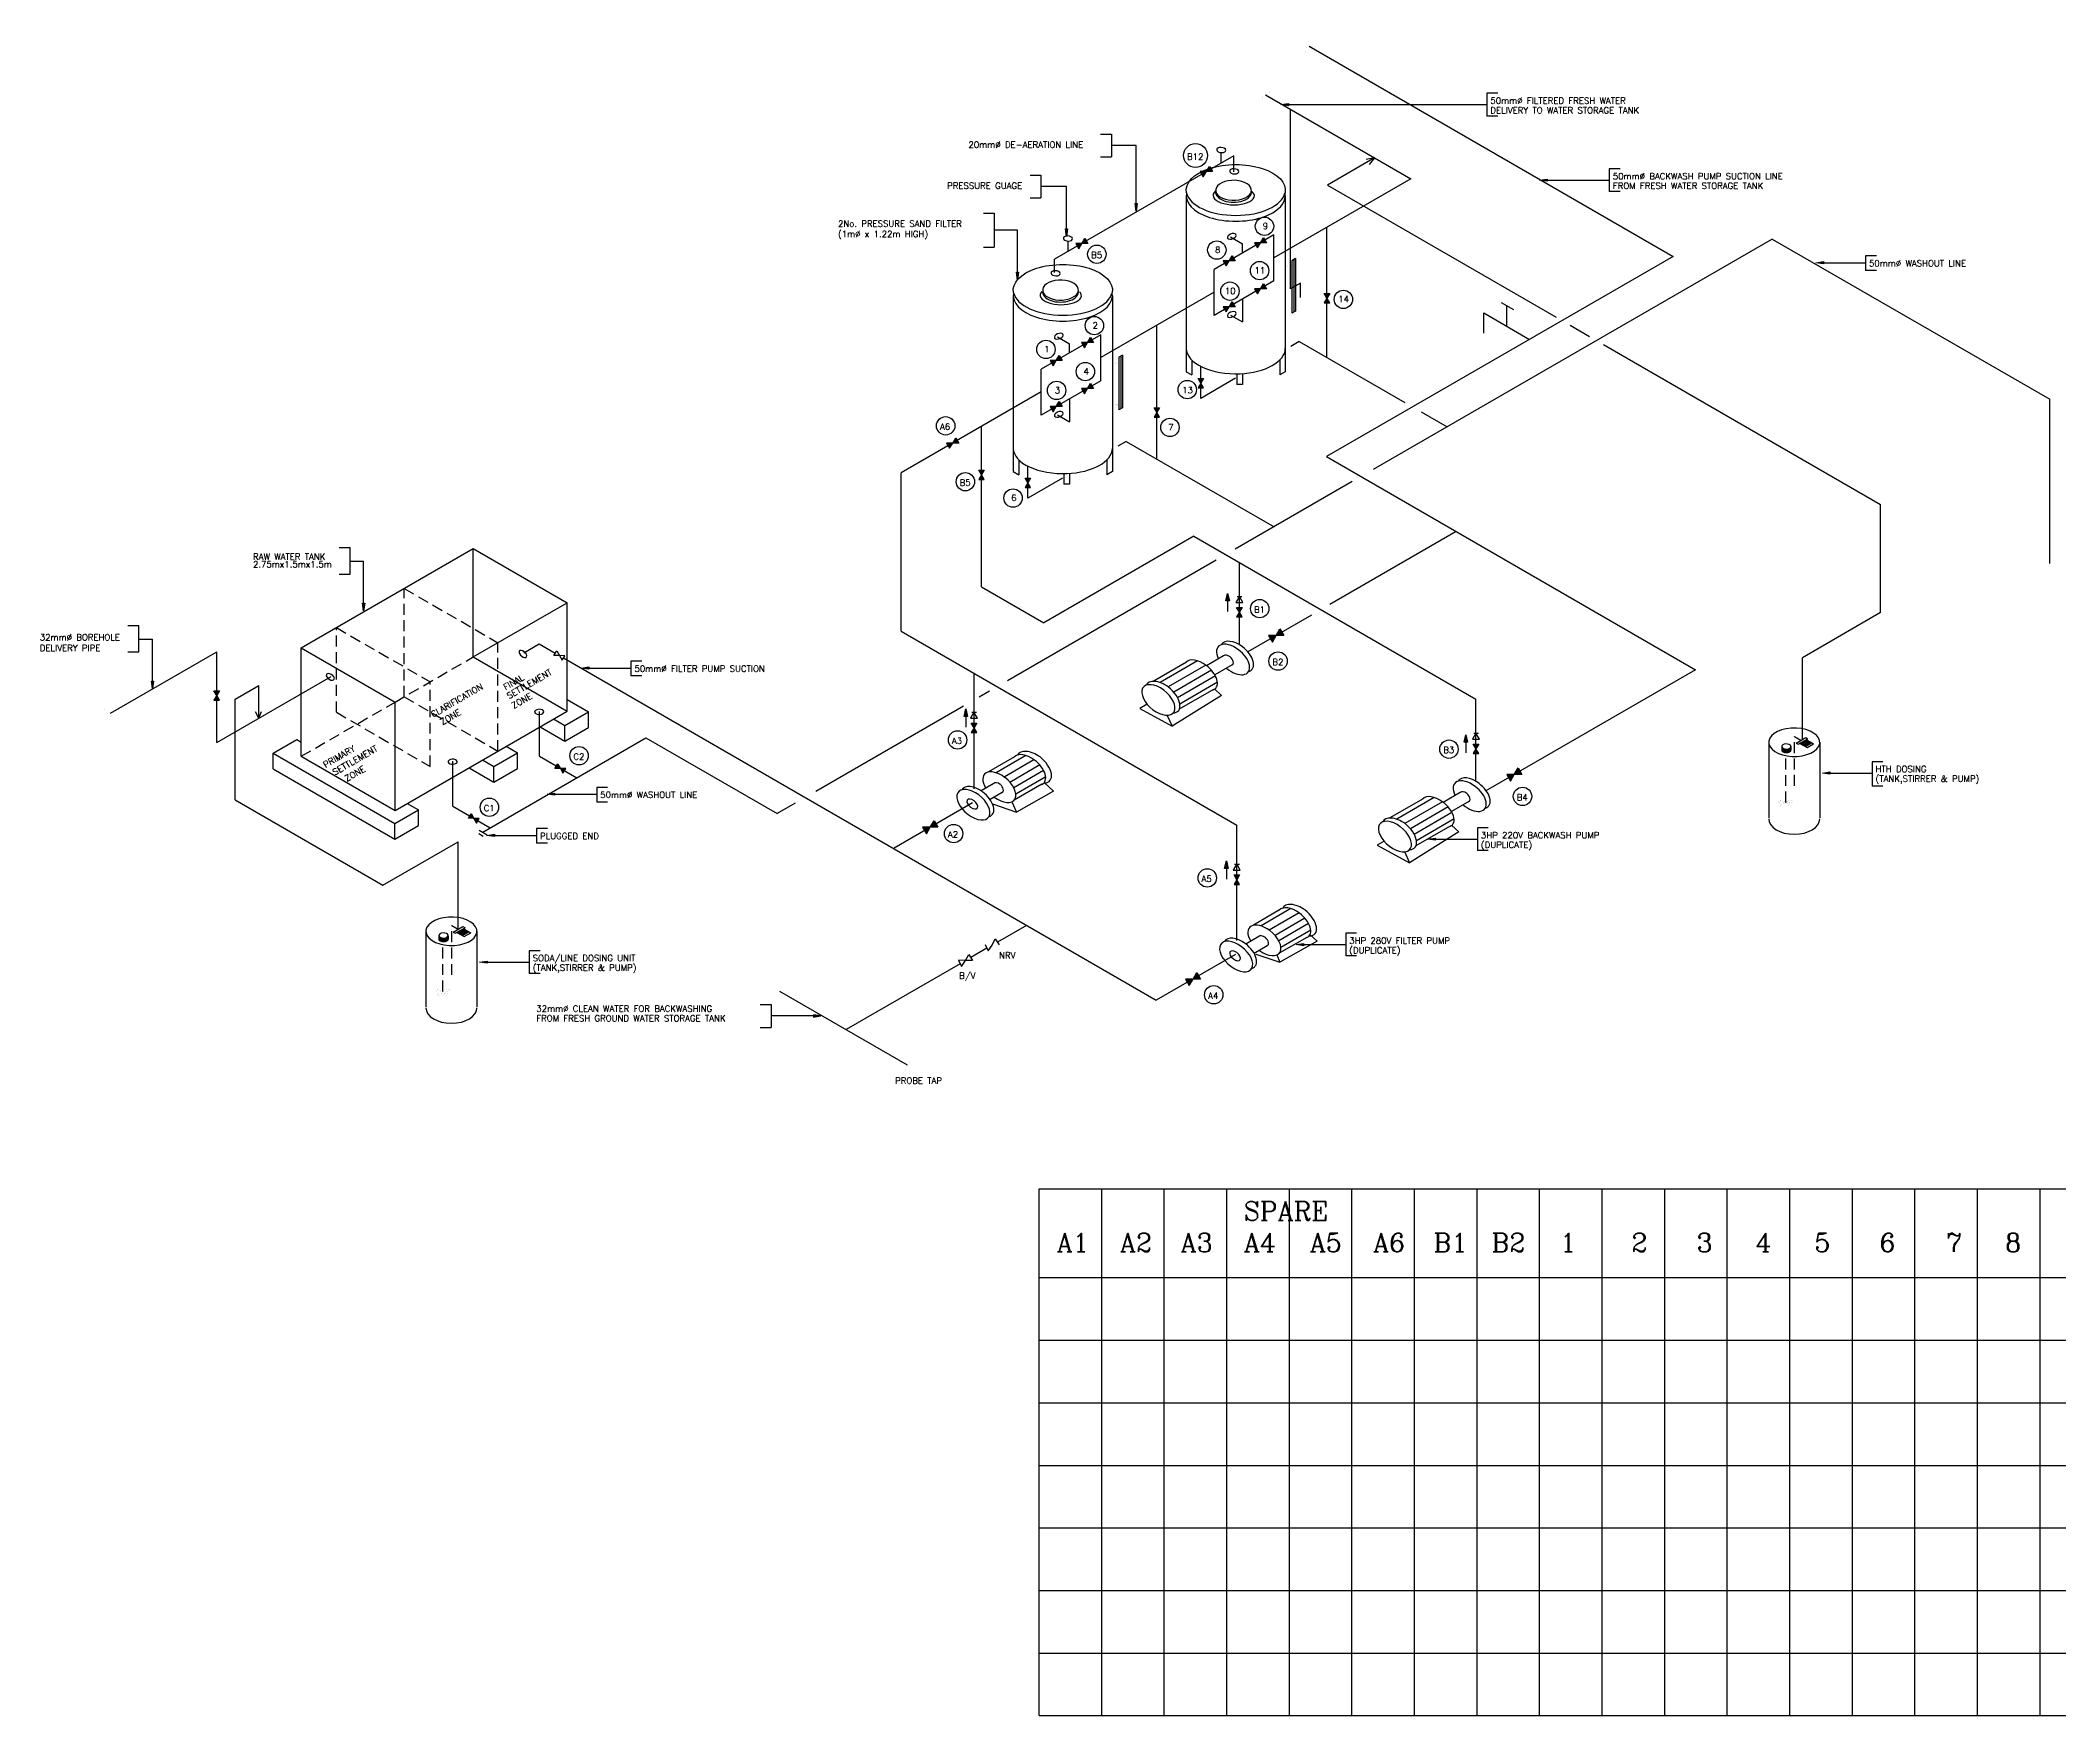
# Model space of a CAD drawing. Extents: x 3065113 to 6433189, y 628544 to 1322066.
# Drawn here: x 3223356 to 3255636, y 644508 to 671283 of the extents above; entities that cross this region are included whole.
import ezdxf

# ---------------------------------------------------------------- set-up
doc = ezdxf.new("R2010")
doc.units = 0
doc.header["$LTSCALE"] = 700
doc.header["$MEASUREMENT"] = 0
doc.linetypes.add('HIDDEN', pattern=[0.375, 0.25, -0.125])
for name, color, linetype in [('LINE', 7, 'CONTINUOUS'), ('PIPE', 4, 'CONTINUOUS'), ('PUMP', 7, 'CONTINUOUS'), ('TANK', 6, 'CONTINUOUS'), ('WALLS', 7, 'CONTINUOUS'), ('WAT-TXT', 8, 'CONTINUOUS')]:
    doc.layers.add(name, color=color, linetype=linetype)
doc.styles.add('ROMANC', font='ROMANC', dxfattribs={"height": 0.2})

msp = doc.modelspace()

# ---------------------------------------------------------------- linework, layer by layer
at = {"layer": 'LINE', "color": 8}
for p, q in [((3231739, 660335), (3232116, 660552)), ((3231776, 660748), (3232116, 660552)), ((3232116, 660302), (3232116, 660552)), ((3231344, 660313), (3231739, 660085)), ((3231560, 660438), (3231739, 660335)), ((3231739, 660085), (3231739, 660335)), ((3231739, 660085), (3232116, 660302)), ((3227077, 659892), (3227453, 660109)), ((3227077, 659892), (3229024, 658767)), ((3227077, 659642), (3227077, 659892)), ((3227453, 660109), (3227526, 660067)), ((3230606, 659680), (3230982, 659897)), ((3230803, 660001), (3230982, 659897)), ((3230982, 659647), (3230982, 659897)), ((3227077, 659642), (3229024, 658517)), ((3230210, 659659), (3230606, 659430)), ((3230426, 659784), (3230606, 659680)), ((3230606, 659430), (3230606, 659680)), ((3230606, 659430), (3230982, 659647)), ((3229024, 658767), (3229401, 658984)), ((3229221, 659088), (3229401, 658984)), ((3229401, 658734), (3229401, 658984)), ((3229024, 658517), (3229024, 658767)), ((3229024, 658517), (3229401, 658734))]:
    msp.add_line(p, q, dxfattribs=at)
at = {"layer": 'PIPE'}
for p, q in [((3243639, 671189), (3249457, 667830)), ((3242942, 670413), (3245265, 669071)), ((3243343, 667314), (3243343, 670181)), ((3242434, 669439), (3239569, 667785)), ((3242235, 669324), (3242235, 669490)), ((3242434, 669184), (3242434, 669439)), ((3244685, 669406), (3243931, 668971)), ((3244685, 669406), (3244550, 669379)), ((3244685, 669406), (3244599, 669299)), ((3245265, 669071), (3243075, 667807)), ((3243931, 668971), (3247589, 666859)), ((3243924, 666215), (3243924, 668296)), ((3239784, 667909), (3239784, 668075)), ((3243075, 668174), (3242119, 667622)), ((3242383, 668141), (3242571, 668033)), ((3242571, 667883), (3242571, 668033)), ((3243075, 667439), (3243075, 668174)), ((3251042, 668108), (3244661, 664424)), ((3251042, 668108), (3255478, 665548)), ((3239569, 667571), (3239569, 667785)), ((3242119, 666887), (3242119, 667622)), ((3249457, 667830), (3243914, 664630)), ((3242119, 667261), (3240310, 666217)), ((3243075, 667439), (3242119, 666887)), ((3243501, 667405), (3243343, 667314)), ((3243501, 667174), (3243501, 667405)), ((3242571, 667147), (3242571, 666784)), ((3246431, 666928), (3247163, 666505)), ((3246431, 666604), (3246431, 666928)), ((3246711, 667092), (3246904, 666980)), ((3246798, 666716), (3246798, 667040)), ((3241205, 664592), (3241205, 666733)), ((3242383, 666892), (3242571, 666784)), ((3247811, 666731), (3248123, 666551)), ((3240310, 666578), (3239354, 666026)), ((3239618, 666545), (3239806, 666436)), ((3239806, 666287), (3239806, 666436)), ((3240310, 665843), (3240310, 666578)), ((3243481, 666471), (3243346, 666393)), ((3243481, 666471), (3245171, 665494)), ((3248344, 666423), (3252775, 663865)), ((3239354, 665291), (3239354, 666026)), ((3241908, 665562), (3241908, 666073)), ((3239354, 665665), (3237119, 664374)), ((3240310, 665843), (3239354, 665291)), ((3242461, 665882), (3241908, 665562)), ((3239806, 665551), (3239806, 665187)), ((3245431, 665344), (3245843, 665107)), ((3255478, 662922), (3255478, 665548)), ((3238400, 662549), (3238400, 665113)), ((3239618, 665296), (3239806, 665187)), ((3240716, 664874), (3240581, 664796)), ((3240716, 664874), (3243078, 663510)), ((3237119, 661839), (3237119, 664374)), ((3239143, 663966), (3239143, 664477)), ((3243914, 664630), (3249816, 661222)), ((3239696, 664285), (3239143, 663966)), ((3244329, 664233), (3242456, 663151)), ((3252775, 662138), (3252775, 663865)), ((3245987, 663433), (3243971, 662269)), ((3241794, 663357), (3239397, 661973)), ((3241794, 663357), (3246306, 660752)), ((3242154, 662977), (3238814, 661048)), ((3242524, 661624), (3242524, 662936)), ((3238400, 662549), (3239397, 661973)), ((3242487, 662394), (3242564, 662394)), ((3243674, 662097), (3242658, 661511)), ((3252775, 662138), (3251525, 661416)), ((3237119, 661839), (3242483, 658742)), ((3224476, 660529), (3226174, 661509)), ((3226174, 660062), (3226174, 661509)), ((3231086, 661495), (3231332, 661637)), ((3231332, 661637), (3231588, 661489)), ((3226174, 660062), (3228002, 661117)), ((3231718, 661414), (3241195, 655942)), ((3238282, 659323), (3238282, 661168)), ((3249816, 661222), (3246466, 659288)), ((3251525, 660105), (3251525, 661416)), ((3226469, 660755), (3226850, 660975)), ((3226850, 660452), (3226850, 660975)), ((3238527, 660883), (3238362, 660787)), ((3226469, 659143), (3226469, 660755)), ((3226850, 660452), (3226797, 660551)), ((3226850, 660452), (3226893, 660556)), ((3231334, 659841), (3231334, 660559)), ((3238112, 660643), (3235750, 659279)), ((3238245, 660544), (3238322, 660544)), ((3246306, 659440), (3246306, 660752)), ((3230427, 658628), (3233037, 660135)), ((3233037, 660135), (3235134, 658924)), ((3246270, 660210), (3246347, 660210)), ((3251400, 660155), (3251501, 660097)), ((3231334, 659841), (3231930, 659496)), ((3229952, 659043), (3229952, 659761)), ((3226469, 659143), (3228830, 657780)), ((3229952, 659043), (3230548, 658698)), ((3235424, 659092), (3235134, 658924)), ((3238259, 659098), (3237006, 658374)), ((3230364, 658605), (3230433, 658565)), ((3230371, 658660), (3230497, 658587)), ((3242483, 656897), (3242483, 658742)), ((3228830, 657780), (3230035, 658476)), ((3230035, 657076), (3230035, 658476)), ((3242446, 658119), (3242523, 658119)), ((3229933, 657134), (3230034, 657076)), ((3238569, 656824), (3238622, 656924)), ((3238622, 656924), (3238682, 656828)), ((3239122, 657139), (3238656, 656870)), ((3238486, 656772), (3238228, 656623)), ((3238457, 656833), (3238505, 656731)), ((3238505, 656731), (3238569, 656824)), ((3242460, 656673), (3241195, 655942)), ((3238059, 656526), (3236236, 655473)), ((3235169, 656089), (3237212, 654909))]:
    msp.add_line(p, q, dxfattribs=at)
at = {"layer": 'PIPE', "color": 5}
for p, q in [((3241674, 668799), (3241674, 666362)), ((3243258, 668799), (3243258, 668546)), ((3243258, 668546), (3243258, 668094)), ((3243258, 668094), (3243258, 666362)), ((3243420, 667795), (3243363, 667762)), ((3243363, 667762), (3243363, 666923)), ((3243392, 667779), (3243392, 666940)), ((3243420, 667795), (3243420, 666956)), ((3238909, 667203), (3238909, 664766)), ((3240493, 667203), (3240493, 666950)), ((3240493, 666950), (3240493, 666498)), ((3243420, 666956), (3243363, 666923)), ((3240493, 666498), (3240493, 664766)), ((3240655, 666252), (3240598, 666219)), ((3240598, 666219), (3240598, 665380)), ((3240627, 666236), (3240627, 665397)), ((3240655, 666252), (3240655, 665413)), ((3240655, 665413), (3240598, 665380)), ((3251423, 660052), (3251578, 660141)), ((3251578, 660141), (3251611, 660122)), ((3250986, 660065), (3250986, 658856)), ((3251195, 659998), (3251195, 659941)), ((3251207, 659975), (3251207, 659918)), ((3251223, 659965), (3251223, 659908)), ((3251240, 659960), (3251240, 659903)), ((3251258, 659957), (3251258, 659900)), ((3251280, 659957), (3251280, 659901)), ((3251299, 659961), (3251299, 659904)), ((3251317, 659967), (3251317, 659910)), ((3251333, 659978), (3251333, 659921)), ((3251341, 659998), (3251341, 659941)), ((3251423, 660052), (3251456, 660033)), ((3251456, 660033), (3251611, 660122)), ((3251482, 660048), (3251600, 659980)), ((3251498, 660057), (3251583, 660008)), ((3251512, 660065), (3251597, 660016)), ((3251525, 660073), (3251610, 660024)), ((3251541, 660082), (3251626, 660033)), ((3251557, 660091), (3251642, 660042)), ((3251567, 659999), (3251669, 660058)), ((3251573, 660100), (3251658, 660051)), ((3251584, 660107), (3251702, 660039)), ((3251600, 659980), (3251702, 660039)), ((3251802, 660065), (3251802, 658856)), ((3229519, 657044), (3229519, 655835)), ((3229728, 656977), (3229728, 656920)), ((3229740, 656954), (3229740, 656897)), ((3229756, 656944), (3229756, 656887)), ((3229773, 656939), (3229773, 656882)), ((3229791, 656936), (3229791, 656879)), ((3229813, 656936), (3229813, 656880)), ((3229832, 656940), (3229832, 656883)), ((3229850, 656946), (3229850, 656889)), ((3229866, 656957), (3229866, 656900)), ((3229874, 656977), (3229874, 656920)), ((3229956, 657031), (3230111, 657120)), ((3229956, 657031), (3229989, 657012)), ((3229989, 657012), (3230144, 657101)), ((3230015, 657027), (3230133, 656959)), ((3230031, 657036), (3230116, 656987)), ((3230045, 657044), (3230130, 656995)), ((3230058, 657052), (3230143, 657003)), ((3230074, 657061), (3230159, 657012)), ((3230090, 657070), (3230175, 657021)), ((3230100, 656978), (3230202, 657037)), ((3230106, 657079), (3230191, 657030)), ((3230111, 657120), (3230144, 657101)), ((3230117, 657086), (3230235, 657018)), ((3230133, 656959), (3230235, 657018)), ((3230335, 657044), (3230335, 655835))]:
    msp.add_line(p, q, dxfattribs=at)
at = {"layer": 'PIPE', "linetype": 'HIDDEN'}
for p, q in [((3251400, 659367), (3251400, 660155)), ((3251258, 659104), (3251258, 659892)), ((3229933, 656346), (3229933, 657134)), ((3229791, 656083), (3229791, 656871))]:
    msp.add_line(p, q, dxfattribs=at)
at = {"layer": 'PIPE'}
for points in [[(3241996, 669186), (3241899, 669186), (3241947, 669102)], [(3241996, 669186), (3242044, 669270), (3242093, 669186)], [(3240006, 668037), (3239908, 668037), (3239957, 667953)], [(3240006, 668037), (3240054, 668121), (3240103, 668037)], [(3242861, 668050), (3242764, 668050), (3242812, 667966)], [(3242861, 668050), (3242910, 668134), (3242958, 668050)], [(3242361, 667762), (3242264, 667762), (3242313, 667678)], [(3242361, 667762), (3242410, 667846), (3242458, 667762)], [(3242861, 667315), (3242764, 667315), (3242812, 667231)], [(3242861, 667315), (3242910, 667399), (3242958, 667315)], [(3243924, 667161), (3243880, 667236), (3243967, 667236)], [(3242361, 667027), (3242264, 667027), (3242313, 666943)], [(3242361, 667027), (3242410, 667111), (3242458, 667027)], [(3243924, 667161), (3243880, 667086), (3243967, 667086)], [(3240096, 666454), (3239999, 666454), (3240047, 666370)], [(3240096, 666454), (3240144, 666538), (3240193, 666454)], [(3239596, 666165), (3239499, 666165), (3239548, 666081)], [(3239596, 666165), (3239645, 666249), (3239693, 666165)], [(3240096, 665719), (3239999, 665719), (3240047, 665635)], [(3240096, 665719), (3240144, 665803), (3240193, 665719)], [(3241908, 665806), (3241864, 665881), (3241951, 665881)], [(3241908, 665806), (3241864, 665731), (3241951, 665731)], [(3239596, 665430), (3239499, 665430), (3239548, 665346)], [(3239596, 665430), (3239645, 665514), (3239693, 665430)], [(3241205, 665334), (3241161, 665409), (3241248, 665409)], [(3241205, 665334), (3241161, 665259), (3241248, 665259)], [(3237940, 664848), (3237843, 664848), (3237892, 664764)], [(3237940, 664848), (3237989, 664932), (3238037, 664848)], [(3238400, 664341), (3238356, 664416), (3238443, 664416)], [(3238400, 664341), (3238356, 664266), (3238443, 664266)], [(3239143, 664210), (3239099, 664285), (3239186, 664285)], [(3239143, 664210), (3239099, 664135), (3239186, 664135)], [(3242523, 662395), (3242467, 662298), (3242579, 662298)], [(3242524, 662145), (3242480, 662220), (3242567, 662220)], [(3242524, 662145), (3242480, 662070), (3242567, 662070)], [(3243111, 661772), (3242990, 661772), (3243051, 661667)], [(3243111, 661772), (3243172, 661877), (3243233, 661772)], [(3231653, 661450), (3231566, 661452), (3231611, 661526)], [(3231653, 661450), (3231695, 661375), (3231739, 661449)], [(3226174, 660814), (3226131, 660889), (3226217, 660889)], [(3226174, 660814), (3226131, 660739), (3226217, 660739)], [(3238281, 660545), (3238225, 660448), (3238337, 660448)], [(3238282, 660295), (3238238, 660370), (3238325, 660370)], [(3238282, 660295), (3238238, 660220), (3238325, 660220)], [(3246306, 660211), (3246249, 660114), (3246362, 660114)], [(3246306, 659961), (3246263, 660036), (3246350, 660036)], [(3246306, 659961), (3246263, 659886), (3246350, 659886)], [(3231668, 659646), (3231581, 659648), (3231626, 659722)], [(3231668, 659646), (3231710, 659571), (3231755, 659645)], [(3246919, 659549), (3246798, 659549), (3246859, 659444)], [(3246919, 659549), (3246980, 659654), (3247041, 659549)], [(3230286, 658848), (3230199, 658850), (3230244, 658924)], [(3230286, 658848), (3230328, 658773), (3230372, 658847)], [(3237581, 658707), (3237460, 658707), (3237521, 658602)], [(3237581, 658707), (3237642, 658812), (3237703, 658707)], [(3242482, 658120), (3242426, 658022), (3242538, 658022)], [(3242483, 657869), (3242439, 657945), (3242526, 657945)], [(3242483, 657869), (3242439, 657794), (3242526, 657794)], [(3238144, 656575), (3238031, 656584), (3238079, 656482)], [(3238144, 656575), (3238197, 656674), (3238256, 656579)], [(3241783, 656281), (3241661, 656281), (3241722, 656176)], [(3241783, 656281), (3241843, 656386), (3241904, 656281)]]:
    msp.add_lwpolyline(points, close=True, dxfattribs=at)
at = {"layer": 'PIPE', "color": 5, "const_width": 1}
for points in [[(3243258, 667689), (3243267, 667685), (3243275, 667681), (3243282, 667677), (3243290, 667674), (3243297, 667671), (3243303, 667668), (3243310, 667667), (3243316, 667666), (3243322, 667665), (3243327, 667666), (3243333, 667668), (3243339, 667670), (3243345, 667674), (3243351, 667680), (3243357, 667686), (3243363, 667695)], [(3243258, 666983), (3243267, 666987), (3243275, 666991), (3243282, 666995), (3243290, 666998), (3243297, 667001), (3243303, 667004), (3243310, 667005), (3243316, 667006), (3243322, 667007), (3243327, 667006), (3243333, 667004), (3243339, 667002), (3243345, 666998), (3243351, 666992), (3243357, 666986), (3243363, 666977)], [(3240493, 666146), (3240502, 666142), (3240510, 666138), (3240517, 666134), (3240524, 666131), (3240531, 666128), (3240538, 666125), (3240544, 666124), (3240550, 666123), (3240556, 666122), (3240562, 666123), (3240568, 666125), (3240574, 666127), (3240579, 666131), (3240585, 666137), (3240592, 666143), (3240598, 666152)], [(3240493, 665440), (3240502, 665444), (3240510, 665448), (3240517, 665452), (3240524, 665455), (3240531, 665458), (3240538, 665461), (3240544, 665462), (3240550, 665463), (3240556, 665464), (3240562, 665463), (3240568, 665461), (3240574, 665459), (3240579, 665455), (3240585, 665449), (3240592, 665443), (3240598, 665434)]]:
    msp.add_lwpolyline(points, dxfattribs=at)
at = {"layer": 'PIPE', "color": 5}
for centre, major_axis, ratio, start_param, end_param in [((3242234, 669531), (-73.2, 5.9), 0.557081, -1.452783, 4.82885), ((3242442, 669190), (73.2, -5.9), 0.557083, 1.688811, 7.970443), ((3242433, 668803), (-330, 4), 0.448193, -0.497283, 3.695702), ((3242430, 668888), (286, 0), 0.557083, 1.688811, 7.971923), ((3242430, 668856), (286, 0), 0.557083, 3.04138, 6.383398), ((3242466, 668799), (792, 0), 0.512621, 3.035123, 6.389655), ((3242466, 668892), (792, 0), 0.512621, 3.256033, 6.168745), ((3242402, 668152), (68.6, 26.2), 0.557083, 1.688811, 7.970443), ((3239783, 668116), (-73.2, 5.9), 0.557081, -1.452783, 4.82885), ((3239586, 667561), (73.2, -5.9), 0.557083, 1.688811, 7.970443), ((3239701, 667203), (792, 0), 0.512621, 3.035123, 6.389655), ((3239701, 667296), (792, 0), 0.512621, 3.256033, 6.168745), ((3239668, 667207), (-330, 4), 0.448193, -0.41742, 3.582908), ((3239664, 667292), (286, 0), 0.557083, 1.688811, 7.971923), ((3239664, 667260), (286, 0), 0.557083, 3.04138, 6.383398), ((3242402, 666903), (68.6, 26.2), 0.557083, 1.688811, 7.970443), ((3239637, 666556), (68.6, 26.2), 0.557083, 1.688811, 7.970443), ((3242466, 666361), (792, 0), 0.512621, 3.147886, 4.798268), ((3242466, 666361), (792, 0), 0.512621, -1.491238, -0.006293), ((3239637, 665307), (68.6, 26.2), 0.557083, 1.688811, 7.970443), ((3239701, 664765), (792, 0), 0.512621, 3.147886, 4.798268), ((3239701, 664765), (792, 0), 0.512621, -1.491238, -0.006293), ((3231070, 661476), (-55.7, 47.9), 0.557087, -1.45278, 4.828852), ((3227991, 661110), (-60.5, 41.6), 0.557085, -1.452781, 4.828851), ((3231330, 660551), (73.5, 1.3), 0.557085, 1.688811, 7.970444), ((3251394, 660065), (408, 0), 0.557083, 1.688811, 7.970443), ((3251268, 659998), (73.5, 0), 0.557083, 1.68881, 7.970443), ((3251268, 659941), (73.5, 0), 0.557083, 3.141593, 6.283185), ((3229947, 659753), (73.5, 1.3), 0.557085, 1.688811, 7.970444), ((3251394, 658842), (408, 0), 0.607683, 3.141593, 6.283185), ((3229927, 657044), (408, 0), 0.557083, 1.688811, 7.970443), ((3229801, 656977), (73.5, 0), 0.557083, 1.68881, 7.970443), ((3229801, 656920), (73.5, 0), 0.557083, 3.141593, 6.283185), ((3229927, 655821), (408, 0), 0.607683, 3.141593, 6.283185)]:
    msp.add_ellipse(centre, major_axis=major_axis, ratio=ratio, start_param=start_param, end_param=end_param, dxfattribs=at)
at = {"layer": 'PIPE', "color": 5, "extrusion": (0, 0, -1)}
for centre in [(3242466, 668892), (3239701, 667296)]:
    msp.add_ellipse(centre, major_axis=(792, 0), ratio=0.512621, start_param=3.035123, end_param=6.389655, dxfattribs=at)
at = {"layer": 'PIPE'}
for points in [[(3241899, 669186), (3241996, 669186), (3241947, 669102)], [(3241996, 669186), (3242044, 669270), (3242093, 669186)], [(3239908, 668037), (3240006, 668037), (3239957, 667953)], [(3240006, 668037), (3240054, 668121), (3240103, 668037)], [(3242764, 668050), (3242861, 668050), (3242812, 667966)], [(3242861, 668050), (3242910, 668134), (3242958, 668050)], [(3242264, 667762), (3242361, 667762), (3242313, 667678)], [(3242361, 667762), (3242410, 667846), (3242458, 667762)], [(3242764, 667315), (3242861, 667315), (3242812, 667231)], [(3242861, 667315), (3242910, 667399), (3242958, 667315)], [(3243880, 667236), (3243924, 667161), (3243967, 667236)], [(3242264, 667027), (3242361, 667027), (3242313, 666943)], [(3242361, 667027), (3242410, 667111), (3242458, 667027)], [(3243924, 667161), (3243880, 667086), (3243967, 667086)], [(3239999, 666454), (3240096, 666454), (3240047, 666370)], [(3240096, 666454), (3240144, 666538), (3240193, 666454)], [(3239499, 666165), (3239596, 666165), (3239548, 666081)], [(3239596, 666165), (3239645, 666249), (3239693, 666165)], [(3239999, 665719), (3240096, 665719), (3240047, 665635)], [(3240096, 665719), (3240144, 665803), (3240193, 665719)], [(3241864, 665881), (3241908, 665806), (3241951, 665881)], [(3241908, 665806), (3241864, 665731), (3241951, 665731)], [(3239499, 665430), (3239596, 665430), (3239548, 665346)], [(3239596, 665430), (3239645, 665514), (3239693, 665430)], [(3241161, 665409), (3241205, 665334), (3241248, 665409)], [(3241205, 665334), (3241161, 665259), (3241248, 665259)], [(3237843, 664848), (3237940, 664848), (3237892, 664764)], [(3237940, 664848), (3237989, 664932), (3238037, 664848)], [(3238356, 664416), (3238400, 664341), (3238443, 664416)], [(3238400, 664341), (3238356, 664266), (3238443, 664266)], [(3239099, 664285), (3239143, 664210), (3239186, 664285)], [(3239143, 664210), (3239099, 664135), (3239186, 664135)], [(3242480, 662220), (3242524, 662145), (3242567, 662220)], [(3242524, 662145), (3242480, 662070), (3242567, 662070)], [(3242990, 661772), (3243111, 661772), (3243051, 661667)], [(3243111, 661772), (3243172, 661877), (3243233, 661772)], [(3226131, 660889), (3226174, 660814), (3226217, 660889)], [(3226174, 660814), (3226131, 660739), (3226217, 660739)], [(3238238, 660370), (3238282, 660295), (3238325, 660370)], [(3238282, 660295), (3238238, 660220), (3238325, 660220)], [(3246263, 660036), (3246306, 659961), (3246350, 660036)], [(3246306, 659961), (3246263, 659886), (3246350, 659886)], [(3231581, 659648), (3231668, 659646), (3231626, 659722)], [(3231668, 659646), (3231710, 659571), (3231755, 659645)], [(3246798, 659549), (3246919, 659549), (3246859, 659444)], [(3246919, 659549), (3246980, 659654), (3247041, 659549)], [(3230199, 658850), (3230286, 658848), (3230244, 658924)], [(3230286, 658848), (3230328, 658773), (3230372, 658847)], [(3237460, 658707), (3237581, 658707), (3237521, 658602)], [(3237581, 658707), (3237642, 658812), (3237703, 658707)], [(3242439, 657945), (3242483, 657869), (3242526, 657945)], [(3242483, 657869), (3242439, 657794), (3242526, 657794)], [(3241661, 656281), (3241783, 656281), (3241722, 656176)], [(3241783, 656281), (3241843, 656386), (3241904, 656281)]]:
    msp.add_solid(points, dxfattribs=at)
at = {"layer": 'PUMP', "color": 3}
for p, q in [((3242272, 661446), (3242000, 661289)), ((3241676, 661346), (3241147, 661039)), ((3241856, 661367), (3241256, 661019)), ((3241986, 661299), (3241386, 660951)), ((3242079, 661215), (3241475, 660865)), ((3242140, 661127), (3241536, 660777)), ((3242409, 661301), (3242132, 661141)), ((3242112, 660906), (3241563, 660592)), ((3242173, 661024), (3241572, 660675)), ((3238930, 659833), (3238514, 659590)), ((3239110, 659854), (3238634, 659576)), ((3239240, 659786), (3238763, 659509)), ((3239333, 659702), (3238856, 659424)), ((3239394, 659614), (3238917, 659337)), ((3239427, 659511), (3238950, 659233)), ((3238596, 659406), (3238394, 659289)), ((3238733, 659260), (3238538, 659148)), ((3239366, 659393), (3238924, 659142)), ((3245639, 659183), (3245039, 658835)), ((3246055, 659262), (3245782, 659105)), ((3245459, 659162), (3244930, 658855)), ((3245769, 659115), (3245169, 658767)), ((3245861, 659031), (3245258, 658681)), ((3245922, 658943), (3245319, 658593)), ((3246191, 659117), (3245915, 658957)), ((3245895, 658722), (3245346, 658408)), ((3245955, 658840), (3245355, 658491)), ((3243167, 657385), (3242751, 657143)), ((3243347, 657406), (3242871, 657129)), ((3243477, 657338), (3243000, 657061)), ((3243570, 657254), (3243093, 656977)), ((3242834, 656958), (3242628, 656839)), ((3243631, 657167), (3243154, 656889)), ((3243603, 656945), (3243161, 656694)), ((3243664, 657063), (3243187, 656786)), ((3242970, 656813), (3242759, 656691))]:
    msp.add_line(p, q, dxfattribs=at)
for centre, major_axis, ratio, start_param, end_param in [((3242423, 661388), (-239, 205), 0.557083, -1.452782, 0.948955), ((3242486, 661435), (-239, 205), 0.557083, -1.452782, 0.102981), ((3242350, 661379), (-77.3, 67.9), 0.556088, -1.446702, 0.019693), ((3242423, 661388), (-239, 205), 0.557083, 1.605391, 4.82885), ((3242350, 661379), (-65.9, 73.4), 0.567675, 2.978319, 4.908373), ((3242486, 661435), (-239, 205), 0.557083, 2.797633, 4.82885), ((3241908, 661137), (-239, 205), 0.557082, -1.452782, 0), ((3241908, 661137), (-239, 205), 0.557082, 2.89529, 4.82885), ((3241228, 660742), (-239, 205), 0.557083, -1.452782, 4.82885), ((3241304, 660792), (-261, 204), 0.532256, -1.482688, 0.119237), ((3241304, 660792), (-243, 224), 0.527921, 2.645644, 4.841576), ((3239162, 659624), (-239, 205), 0.557082, -1.452782, 0), ((3239251, 659674), (-261, 204), 0.532256, -1.482688, 0.119237), ((3239251, 659674), (-243, 224), 0.527921, 2.645644, 4.841576), ((3238686, 659347), (-239, 205), 0.557082, -1.452782, 1.055707), ((3238686, 659347), (-239, 205), 0.557082, 1.708708, 4.82885), ((3239162, 659624), (-239, 205), 0.557082, 2.89529, 4.82885), ((3246269, 659251), (-239, 205), 0.557083, -1.452782, 0.102981), ((3238271, 659067), (239, -205), 0.557083, 1.688811, 7.970443), ((3238334, 659114), (239, -205), 0.557083, 1.688811, 3.244573), ((3238254, 659078), (78, -67), 0.557083, 1.688811, 7.970443), ((3238334, 659114), (239, -205), 0.557083, 5.939225, 7.970443), ((3238674, 659339), (-77.3, 67.9), 0.556088, -1.446702, 0.019693), ((3238674, 659339), (-65.9, 73.4), 0.567675, 2.978319, 4.908373), ((3245691, 658953), (-239, 205), 0.557082, -1.452782, 0), ((3246206, 659204), (-239, 205), 0.557083, -1.452782, 0.948955), ((3246133, 659195), (-77.3, 67.9), 0.556088, -1.446702, 0.019693), ((3246206, 659204), (-239, 205), 0.557083, 1.605391, 4.82885), ((3246133, 659195), (-65.9, 73.4), 0.567675, 2.978319, 4.908373), ((3246269, 659251), (-239, 205), 0.557083, 2.797633, 4.82885), ((3245087, 658608), (-261, 204), 0.532256, -1.482688, 0.119237), ((3245691, 658953), (-239, 205), 0.557082, 2.89529, 4.82885), ((3245011, 658558), (-239, 205), 0.557083, -1.452782, 4.82885), ((3245087, 658608), (-243, 224), 0.527921, 2.645644, 4.841576), ((3243400, 657176), (-239, 205), 0.557082, -1.452782, 0), ((3243488, 657227), (-261, 204), 0.532256, -1.482688, 0.119237), ((3243400, 657176), (-239, 205), 0.557082, 2.89529, 4.82885), ((3243488, 657227), (-243, 224), 0.527921, 2.645644, 4.841576), ((3242472, 656641), (239, -205), 0.557083, 1.688811, 7.970443), ((3242535, 656689), (239, -205), 0.557083, 1.688811, 3.244573), ((3242923, 656899), (-239, 205), 0.557082, -1.452782, 1.055707), ((3242912, 656891), (-77.3, 67.9), 0.556088, -1.446702, 0.019693), ((3242923, 656899), (-239, 205), 0.557082, 1.708708, 4.82885), ((3242912, 656891), (-65.9, 73.4), 0.567675, 2.978319, 4.908373), ((3242455, 656652), (78, -67), 0.557083, 1.688811, 7.970443), ((3242535, 656689), (239, -205), 0.557083, 5.939225, 7.970443)]:
    msp.add_ellipse(centre, major_axis=major_axis, ratio=ratio, start_param=start_param, end_param=end_param, dxfattribs=at)
at = {"layer": 'TANK', "color": 6}
for p, q in [((3227526, 661573), (3230276, 663161)), ((3230276, 663161), (3231776, 662295)), ((3230276, 661429), (3230276, 663161)), ((3230276, 661429), (3231776, 662295)), ((3231776, 660563), (3231776, 662295)), ((3227526, 659841), (3227526, 661573)), ((3227526, 661573), (3229026, 660707)), ((3230276, 661429), (3231776, 660563)), ((3229026, 658975), (3229026, 660707)), ((3229026, 658975), (3231776, 660563)), ((3227526, 659841), (3229026, 658975))]:
    msp.add_line(p, q, dxfattribs=at)
at = {"layer": 'TANK', "color": 6, "linetype": 'HIDDEN'}
for p, q in [((3229171, 662523), (3230671, 661657)), ((3229171, 660791), (3229171, 662523)), ((3228087, 661897), (3229587, 661031)), ((3228087, 660544), (3228087, 661897)), ((3229026, 660707), (3230276, 661429)), ((3230671, 659925), (3230671, 661657)), ((3229171, 660791), (3230671, 659925)), ((3229587, 659678), (3229587, 661031)), ((3227526, 659841), (3229026, 660707)), ((3228087, 660544), (3229587, 659678))]:
    msp.add_line(p, q, dxfattribs=at)
at = {"layer": 'WALLS'}
for p, q in [((3243308, 670256), (3246479, 670256)), ((3246654, 670439), (3246479, 670439)), ((3246479, 670439), (3246479, 670074)), ((3246654, 670074), (3246479, 670074)), ((3240302, 669787), (3240477, 669787)), ((3240477, 669787), (3240477, 669422)), ((3240873, 669604), (3240477, 669604)), ((3240873, 668677), (3240873, 669604)), ((3240302, 669422), (3240477, 669422)), ((3248612, 669232), (3248437, 669232)), ((3248437, 669232), (3248437, 668867)), ((3239177, 669130), (3239352, 669130)), ((3239352, 669130), (3239352, 668765)), ((3239760, 668947), (3239352, 668947)), ((3239760, 668272), (3239760, 668947)), ((3247445, 669049), (3248437, 669049)), ((3248612, 668867), (3248437, 668867)), ((3239177, 668765), (3239352, 668765)), ((3238431, 668523), (3238606, 668523)), ((3238606, 668523), (3238606, 667981)), ((3238977, 668252), (3238606, 668252)), ((3238977, 667577), (3238977, 668252)), ((3238431, 667981), (3238606, 667981)), ((3251859, 667730), (3252532, 667730)), ((3252707, 667838), (3252532, 667838)), ((3252532, 667838), (3252532, 667604)), ((3252707, 667604), (3252532, 667604)), ((3241674, 666359), (3241674, 665987)), ((3243258, 666359), (3243258, 665987)), ((3241674, 665987), (3241764, 665936)), ((3241764, 666173), (3241764, 665936)), ((3242484, 665955), (3242484, 665785)), ((3242574, 665959), (3242574, 665785)), ((3243168, 666173), (3243168, 665936)), ((3243258, 665987), (3243168, 665936)), ((3242574, 665785), (3242484, 665785)), ((3238909, 664762), (3238909, 664391)), ((3240493, 664762), (3240493, 664391)), ((3238909, 664391), (3238999, 664339)), ((3238999, 664577), (3238999, 664339)), ((3239719, 664359), (3239719, 664189)), ((3239809, 664363), (3239809, 664189)), ((3240403, 664577), (3240403, 664339)), ((3240493, 664391), (3240403, 664339)), ((3239809, 664189), (3239719, 664189)), ((3228132, 663178), (3228306, 663178)), ((3228306, 662754), (3228306, 663178)), ((3228132, 662754), (3228306, 662754)), ((3228306, 662961), (3228523, 662961)), ((3228523, 662288), (3228523, 662961)), ((3242335, 662325), (3242335, 662155)), ((3224756, 661932), (3224930, 661932)), ((3224930, 661508), (3224930, 661932)), ((3224756, 661508), (3224930, 661508)), ((3224930, 661715), (3225147, 661715)), ((3225147, 661042), (3225147, 661715)), ((3232124, 661251), (3232797, 661251)), ((3232972, 661359), (3232797, 661359)), ((3232797, 661359), (3232797, 661125)), ((3232972, 661125), (3232797, 661125)), ((3242236, 660814), (3241447, 660322)), ((3242124, 660919), (3242236, 660814)), ((3238150, 660479), (3238150, 660309)), ((3241051, 660672), (3240930, 660603)), ((3240930, 660603), (3241447, 660322)), ((3241366, 660502), (3241447, 660322)), ((3246143, 660065), (3246143, 659895)), ((3251964, 659572), (3252637, 659572)), ((3252812, 659755), (3252637, 659755)), ((3252637, 659755), (3252637, 659362)), ((3231576, 659235), (3232249, 659235)), ((3232424, 659343), (3232249, 659343)), ((3232249, 659343), (3232249, 659109)), ((3239553, 659286), (3238959, 658949)), ((3239410, 659417), (3239553, 659286)), ((3252812, 659362), (3252637, 659362)), ((3232424, 659109), (3232249, 659109)), ((3238577, 659080), (3238959, 658949)), ((3238887, 659114), (3238959, 658949)), ((3230613, 658577), (3231286, 658577)), ((3231461, 658685), (3231286, 658685)), ((3231286, 658685), (3231286, 658451)), ((3246033, 658631), (3245244, 658139)), ((3245921, 658736), (3246033, 658631)), ((3246503, 658699), (3246328, 658699)), ((3246328, 658699), (3246328, 658334)), ((3231461, 658451), (3231286, 658451)), ((3244838, 658483), (3244727, 658420)), ((3244727, 658420), (3245244, 658139)), ((3245163, 658319), (3245244, 658139)), ((3245655, 658516), (3246328, 658516)), ((3246503, 658334), (3246328, 658334)), ((3242316, 658049), (3242316, 657879)), ((3243651, 656990), (3243765, 656886)), ((3244398, 657014), (3244223, 657014)), ((3244223, 657014), (3244223, 656649)), ((3231345, 656734), (3231170, 656734)), ((3231170, 656734), (3231170, 656369)), ((3242789, 656679), (3243171, 656548)), ((3243120, 656665), (3243171, 656548)), ((3243765, 656886), (3243171, 656548)), ((3243550, 656831), (3244223, 656831)), ((3244398, 656649), (3244223, 656649)), ((3230497, 656551), (3231170, 656551)), ((3231345, 656369), (3231170, 656369)), ((3234865, 655873), (3235040, 655873)), ((3235040, 655873), (3235040, 655508)), ((3235713, 655690), (3235040, 655690)), ((3234865, 655508), (3235040, 655508)), ((3239323, 644508), (3239323, 652930)), ((3239323, 652930), (3269602, 652930)), ((3240323, 644508), (3240323, 652930)), ((3241323, 644508), (3241323, 652930)), ((3242323, 644508), (3242323, 652930)), ((3243323, 644508), (3243323, 652930)), ((3244323, 644508), (3244323, 652930)), ((3245323, 644508), (3245323, 652930)), ((3246323, 644508), (3246323, 652930)), ((3247323, 644508), (3247323, 652930)), ((3248323, 644508), (3248323, 652930)), ((3249323, 644508), (3249323, 652930)), ((3250323, 644508), (3250323, 652930)), ((3251323, 644508), (3251323, 652930)), ((3252323, 644508), (3252323, 652930)), ((3253323, 644508), (3253323, 652930)), ((3254323, 644508), (3254323, 652930)), ((3255323, 644508), (3255323, 652930)), ((3239323, 651508), (3269602, 651508)), ((3239323, 650508), (3269602, 650508)), ((3239323, 649508), (3269602, 649508)), ((3239323, 648508), (3269602, 648508)), ((3239323, 647508), (3269602, 647508)), ((3239323, 646508), (3269602, 646508)), ((3239323, 645508), (3269602, 645508)), ((3239323, 644508), (3269602, 644508))]:
    msp.add_line(p, q, dxfattribs=at)
for points, const_width in [([(3243694, 671283), (3243697, 671225), (3243683, 671194), (3243659, 671182), (3243630, 671179), (3243603, 671176), (3243582, 671163), (3243576, 671133), (3243588, 671074)], 0.6), ([(3243002, 670526), (3243005, 670468), (3242992, 670438), (3242968, 670425), (3242939, 670422), (3242911, 670419), (3242891, 670407), (3242884, 670376), (3242897, 670318)], 0.6), ([(3224358, 660585), (3224416, 660594), (3224447, 660584), (3224462, 660561), (3224468, 660533), (3224474, 660506), (3224488, 660487), (3224520, 660483), (3224576, 660502)], 0.6), ([(3251257, 659104), (3251241, 659112), (3251226, 659118), (3251213, 659123), (3251200, 659126), (3251189, 659128), (3251179, 659129), (3251170, 659129), (3251163, 659128), (3251157, 659126), (3251152, 659124), (3251149, 659121), (3251147, 659117), (3251146, 659114), (3251146, 659110), (3251148, 659106), (3251152, 659103), (3251156, 659100), (3251162, 659097), (3251171, 659096), (3251181, 659095), (3251195, 659095), (3251212, 659096), (3251232, 659099), (3251257, 659104)], 0.9), ([(3251259, 659102), (3251242, 659097), (3251227, 659092), (3251214, 659086), (3251202, 659080), (3251192, 659074), (3251184, 659068), (3251178, 659062), (3251173, 659056), (3251170, 659051), (3251168, 659046), (3251168, 659041), (3251169, 659037), (3251171, 659034), (3251174, 659032), (3251178, 659030), (3251182, 659030), (3251188, 659031), (3251194, 659033), (3251201, 659037), (3251210, 659044), (3251220, 659053), (3251231, 659066), (3251244, 659082), (3251259, 659102)], 0.9), ([(3251255, 659105), (3251272, 659102), (3251288, 659101), (3251303, 659101), (3251316, 659102), (3251327, 659103), (3251337, 659105), (3251345, 659108), (3251352, 659111), (3251357, 659115), (3251361, 659119), (3251363, 659123), (3251364, 659127), (3251363, 659130), (3251362, 659134), (3251359, 659137), (3251354, 659139), (3251349, 659140), (3251342, 659141), (3251334, 659140), (3251324, 659137), (3251311, 659133), (3251295, 659126), (3251277, 659117), (3251255, 659105)], 0.9), ([(3251254, 659102), (3251264, 659088), (3251274, 659075), (3251284, 659065), (3251293, 659056), (3251302, 659049), (3251311, 659043), (3251318, 659039), (3251326, 659036), (3251332, 659035), (3251337, 659035), (3251341, 659036), (3251345, 659038), (3251347, 659041), (3251348, 659045), (3251348, 659049), (3251347, 659053), (3251345, 659058), (3251340, 659063), (3251334, 659069), (3251325, 659075), (3251313, 659081), (3251297, 659088), (3251278, 659095), (3251254, 659102)], 0.9), ([(3229790, 656083), (3229774, 656091), (3229759, 656097), (3229746, 656102), (3229733, 656105), (3229722, 656107), (3229712, 656108), (3229703, 656108), (3229696, 656107), (3229690, 656105), (3229685, 656103), (3229682, 656100), (3229680, 656096), (3229679, 656093), (3229679, 656089), (3229681, 656085), (3229685, 656082), (3229689, 656079), (3229695, 656076), (3229704, 656075), (3229714, 656074), (3229728, 656074), (3229745, 656075), (3229765, 656078), (3229790, 656083)], 0.9), ([(3229792, 656081), (3229775, 656076), (3229760, 656071), (3229747, 656065), (3229735, 656059), (3229725, 656053), (3229717, 656047), (3229711, 656041), (3229706, 656035), (3229703, 656030), (3229701, 656025), (3229701, 656020), (3229702, 656016), (3229704, 656013), (3229707, 656011), (3229711, 656009), (3229715, 656009), (3229721, 656010), (3229727, 656012), (3229734, 656016), (3229743, 656023), (3229753, 656032), (3229764, 656045), (3229777, 656061), (3229792, 656081)], 0.9), ([(3229788, 656084), (3229805, 656081), (3229821, 656080), (3229836, 656080), (3229849, 656081), (3229860, 656082), (3229870, 656084), (3229878, 656087), (3229885, 656090), (3229890, 656094), (3229894, 656098), (3229896, 656102), (3229897, 656106), (3229896, 656109), (3229895, 656113), (3229892, 656116), (3229887, 656118), (3229882, 656119), (3229875, 656120), (3229867, 656119), (3229857, 656116), (3229844, 656112), (3229828, 656105), (3229810, 656096), (3229788, 656084)], 0.9), ([(3229787, 656081), (3229797, 656067), (3229807, 656054), (3229817, 656044), (3229826, 656035), (3229835, 656028), (3229844, 656022), (3229851, 656018), (3229859, 656015), (3229865, 656014), (3229870, 656014), (3229874, 656015), (3229878, 656017), (3229880, 656020), (3229881, 656024), (3229881, 656028), (3229880, 656032), (3229878, 656037), (3229873, 656042), (3229867, 656048), (3229858, 656054), (3229846, 656060), (3229830, 656067), (3229811, 656074), (3229787, 656081)], 0.9), ([(3235204, 656182), (3235211, 656141), (3235205, 656119), (3235189, 656108), (3235169, 656103), (3235151, 656099), (3235138, 656088), (3235136, 656066), (3235150, 656027)], 0.42), ([(3237249, 654974), (3237256, 654933), (3237250, 654911), (3237234, 654900), (3237214, 654895), (3237196, 654891), (3237183, 654880), (3237181, 654858), (3237195, 654819)], 0.42)]:
    msp.add_lwpolyline(points, dxfattribs=dict(at, const_width=const_width))
for points in [[(3243187, 670256), (3243308, 670274), (3243308, 670239)], [(3247324, 669049), (3247445, 669067), (3247445, 669032)], [(3240873, 668556), (3240855, 668677), (3240890, 668677)], [(3239760, 668151), (3239742, 668272), (3239777, 668272)], [(3238977, 667456), (3238959, 667577), (3238994, 667577)], [(3251738, 667730), (3251859, 667748), (3251859, 667713)], [(3242335, 662444), (3242363, 662325), (3242307, 662325)], [(3228523, 662168), (3228506, 662288), (3228540, 662288)], [(3232003, 661251), (3232124, 661269), (3232124, 661234)], [(3225147, 660922), (3225130, 661042), (3225164, 661042)], [(3238150, 660598), (3238178, 660479), (3238122, 660479)], [(3246143, 660184), (3246171, 660065), (3246115, 660065)], [(3251843, 659572), (3251964, 659590), (3251964, 659555)], [(3231455, 659235), (3231576, 659253), (3231576, 659218)], [(3230492, 658577), (3230613, 658595), (3230613, 658560)], [(3245534, 658516), (3245655, 658534), (3245655, 658499)], [(3242316, 658168), (3242344, 658049), (3242288, 658049)], [(3243429, 656831), (3243550, 656849), (3243550, 656814)], [(3230376, 656551), (3230497, 656569), (3230497, 656534)], [(3235834, 655690), (3235713, 655708), (3235713, 655673)]]:
    msp.add_lwpolyline(points, close=True, dxfattribs=at)
for centre, radius in [((3241823, 669443), 191), ((3242925, 668312), 147), ((3240245, 667866), 147), ((3242163, 667932), 147), ((3242846, 667603), 147), ((3242373, 667275), 147), ((3244186, 667144), 147), ((3240206, 666724), 147), ((3239431, 666344), 147), ((3240061, 665990), 147), ((3239601, 665688), 147), ((3241690, 665702), 147), ((3237828, 665123), 147), ((3241414, 665097), 147), ((3238143, 664230), 147), ((3238905, 663968), 147), ((3242849, 662201), 147), ((3243143, 661362), 147), ((3238018, 660102), 147), ((3231968, 659850), 147), ((3245874, 659955), 147), ((3230534, 659026), 147), ((3247050, 659199), 147), ((3237955, 658605), 147), ((3242009, 657897), 147), ((3242114, 656029), 147)]:
    msp.add_circle(centre, radius, dxfattribs=at)
for points in [[(3243308, 670274), (3243187, 670256), (3243308, 670239)], [(3247445, 669067), (3247324, 669049), (3247445, 669032)], [(3240855, 668677), (3240873, 668556), (3240890, 668677)], [(3239742, 668272), (3239760, 668151), (3239777, 668272)], [(3238959, 667577), (3238977, 667456), (3238994, 667577)], [(3251859, 667748), (3251738, 667730), (3251859, 667713)], [(3242363, 662325), (3242335, 662444), (3242307, 662325)], [(3228506, 662288), (3228523, 662168), (3228540, 662288)], [(3232124, 661269), (3232003, 661251), (3232124, 661234)], [(3225130, 661042), (3225147, 660922), (3225164, 661042)], [(3238178, 660479), (3238150, 660598), (3238122, 660479)], [(3246171, 660065), (3246143, 660184), (3246115, 660065)], [(3251964, 659590), (3251843, 659572), (3251964, 659555)], [(3231576, 659253), (3231455, 659235), (3231576, 659218)], [(3230613, 658595), (3230492, 658577), (3230613, 658560)], [(3245655, 658534), (3245534, 658516), (3245655, 658499)], [(3242344, 658049), (3242316, 658168), (3242288, 658049)], [(3243550, 656849), (3243429, 656831), (3243550, 656814)], [(3230497, 656569), (3230376, 656551), (3230497, 656534)], [(3235713, 655708), (3235834, 655690), (3235713, 655673)]]:
    msp.add_solid(points, dxfattribs=at)

# ---------------------------------------------------------------- texts
at = {"layer": 'WAT-TXT', "color": 7, "style": 'ROMANC'}
for s, height, p in [('DELIVERY TO WATER STORAGE TANK', 100, (3246536, 670116)), ('50mm%%C FILTERED FRESH WATER', 100, (3246536, 670270)), ('20mm%%C DE-AERATION LINE', 100, (3238193, 669567)), ('B12', 100, (3241687, 669375)), ('PRESSURE GUAGE', 100, (3237852, 668910)), ('FROM FRESH WATER STORAGE TANK', 100, (3248494, 668909)), ('50mm%%C BACKWASH PUMP SUCTION LINE', 100, (3248494, 669063)), ('2No. PRESSURE SAND FILTER', 100, (3236107, 668304)), ('(1m%%c x 1.22m HIGH)', 100, (3236107, 668139)), ('9', 100, (3242896, 668266)), ('B5', 100, (3240154, 667802)), ('8', 100, (3242134, 667886)), ('11', 100, (3242764, 667557)), ('50mm%%c WASHOUT LINE', 100, (3252589, 667670)), ('10', 100, (3242291, 667229)), ('14', 100, (3244104, 667098)), ('2', 100, (3240177, 666678)), ('1', 100, (3239402, 666298)), ('4', 100, (3240032, 665944)), ('3', 100, (3239572, 665642)), ('13', 100, (3241609, 665643)), ('A6', 100, (3237737, 665059)), ('7', 100, (3241385, 665051)), ('B5', 100, (3238052, 664166)), ('6', 100, (3238876, 663922)), ('RAW WATER TANK', 100, (3226755, 662982)), ('2.75mx1.5mx1.5m', 100, (3226755, 662859)), ('B1', 100, (3242758, 662137)), ('32mm%%c BOREHOLE', 100, (3223347, 661693)), ('DELIVERY PIPE', 100, (3223347, 661522)), ('50mm%%c FILTER PUMP SUCTION', 100, (3232854, 661191)), ('B2', 100, (3243052, 661298)), ('A3', 100, (3237927, 660038)), ('C2', 100, (3231877, 659786)), ('B3', 100, (3245783, 659891)), ('HTH DOSING', 100, (3252694, 659586)), ('(TANK,STIRRER & PUMP)', 100, (3252694, 659432)), ('50mm%%c WASHOUT LINE', 100, (3232306, 659175)), ('B4', 100, (3246959, 659135)), ('C1', 100, (3230443, 658962)), ('PLUGGED END', 100, (3231343, 658517)), ('A2', 100, (3237864, 658541)), ('3HP 220V BACKWASH PUMP', 100, (3246385, 658530)), ('(DUPLICATE)', 100, (3246385, 658376)), ('A5', 100, (3241918, 657833)), ('3HP 280V FILTER PUMP', 100, (3244280, 656845)), ('SODA/LINE DOSING UNIT', 100, (3231227, 656565)), ('NRV', 100, (3238683, 656610)), ('(DUPLICATE)', 100, (3244280, 656691)), ('(TANK,STIRRER & PUMP)', 100, (3231227, 656411)), ('B/V', 100, (3238044, 656284)), ('A4', 100, (3242023, 655965)), ('FROM FRESH GROUND WATER STORAGE TANK', 100, (3231284, 655604)), ('32mm%%c CLEAN WATER FOR BACKWASHING', 100, (3231284, 655758)), ('PROBE TAP', 100, (3237020, 654608)), ('SPARE', 300, (3242594, 652423)), ('A1', 300, (3239602, 651918)), ('A2', 300, (3240613, 651918)), ('A3', 300, (3241583, 651918)), ('A4', 300, (3242594, 651918)), ('A5', 300, (3243648, 651918)), ('A6', 300, (3244660, 651918)), ('B1', 300, (3245629, 651918)), ('B2', 300, (3246556, 651918)), ('1', 300, (3247650, 651918)), ('2', 300, (3248791, 651918)), ('3', 300, (3249832, 651918)), ('4', 300, (3250774, 651918)), ('5', 300, (3251716, 651918)), ('6', 300, (3252757, 651918)), ('7', 300, (3253822, 651918)), ('8', 300, (3254764, 651918))]:
    msp.add_text(s, height=height, dxfattribs=at).set_placement(p)
for s, p in [('FINAL', (3230792, 660892)), ('SETTLEMENT', (3230848, 660753)), ('CLARIFICATION', (3229635, 660457)), ('ZONE', (3230922, 660596)), ('ZONE', (3229783, 660337)), ('PRIMARY ', (3227914, 659653)), ('SETTLEMENT', (3228062, 659533)), ('ZONE', (3228257, 659432))]:
    msp.add_text(s, height=100, rotation=30, dxfattribs=at).set_placement(p)

doc.saveas('drawing.dxf')
